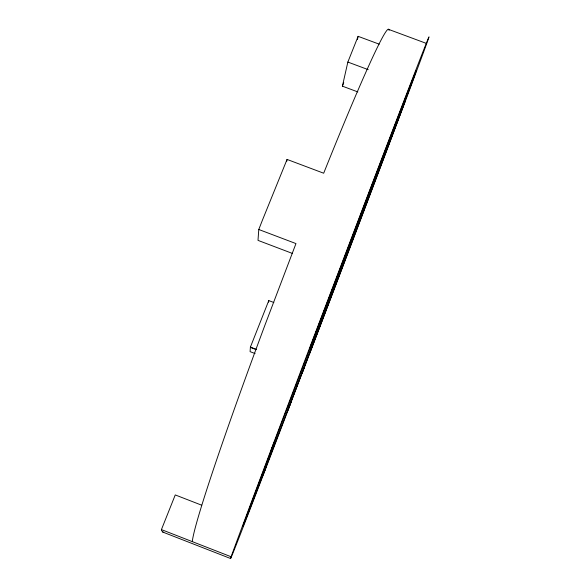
<?xml version="1.0" encoding="UTF-8"?>
<svg xmlns="http://www.w3.org/2000/svg" width="588" height="588" viewBox="0 0 588 588"><rect width="100%" height="100%" fill="white"/><g stroke="black" fill="none" stroke-linecap="round" stroke-linejoin="round"><path stroke-width="0.88" d="M273.846 302.511L268.775 300.586L250.407 347.096L250.084 351.646L255.089 353.564M389.087 30.378A275.28 10.562 -69.2 0 0 324.76 170.527L323.687 173.217L287.062 159.429L262.41 220.206L258.779 229.489L258 240.374L292.243 253.369M192.364 541.651L192.533 539.821A275.28 10.562 -69.2 0 1 265.019 324.929L295.962 243.586L258.779 229.489M379.201 44.166L358.114 36.331L347.853 62.063L342.4 86.157L357.857 91.934M268.576 302.151L268.775 300.586M286.834 161.163L287.062 159.429M357.482 39.455L358.114 36.331M302.019 373.645L323.349 317.718A275.61 1.066 -69.2 0 0 409.792 89.258L421.045 59.006A275.61 1.066 -69.2 0 0 370.624 187.792L311.574 342.716A275.61 1.066 -69.2 0 0 231.701 555.087L230.584 558.519L162.795 532.081L161.59 530.545L161.428 529.59L175.253 494.927L201.706 505.202M230.702 558.063L230.525 558.6L231.4 556.733A275.61 1.066 -69.2 0 0 286.591 414.025L291.655 400.781M272.611 446.483C266.665 462.3 278.815 430.115 272.935 445.755M354.829 232.936C349.853 245.857 360.062 219.251 355.101 232.135M264.284 471.561C259.661 483.843 269.223 458.544 264.585 470.841M309.347 354.226L323.863 316.146A242.572 0.933 -69.2 0 0 401.214 111.698L404.904 101.797L355.49 231.54A186.911 0.72 -69.2 0 1 318.769 328.89L314.984 338.857A186.911 0.72 -69.2 0 1 291.508 400.568L287.958 410.181L304.584 366.706M342.4 86.157L343.745 82.761M162.795 532.081L163.751 532.191M388.653 29.4L426.572 43.475M347.853 62.063L368.213 69.656M250.407 347.096L256.375 349.382M250.385 347.383L256.346 349.669M161.428 529.59L231.113 556.755M363.288 210.291L361.965 214.01L412.328 81.71A242.572 0.933 -69.2 0 0 371.168 186.947L309.685 348.846L312.346 341.871A186.911 0.72 -69.2 0 1 340.621 268.077L344.428 258.198A186.911 0.72 -69.2 0 1 363.288 210.291M351.315 241.881L347.346 252.715A152.961 0.588 -69.2 0 1 321.665 320.96L318.615 329.008A152.961 0.588 -69.2 0 1 292.537 397.598L289.222 406.286A152.961 0.588 -69.2 0 1 267.312 463.542L264.504 470.863A152.961 0.588 -69.2 0 1 243.976 523.746L243.381 525.202A152.961 0.588 -69.2 0 1 243.682 523.937L244.468 521.762A152.961 0.588 -69.2 0 1 271.619 449.423L275.493 439.199A152.961 0.588 -69.2 0 1 305.172 361.15L309.428 350.007A152.961 0.588 -69.2 0 1 338.159 275.088L340.768 268.319A152.961 0.588 -69.2 0 1 351.315 241.881"/></g></svg>
